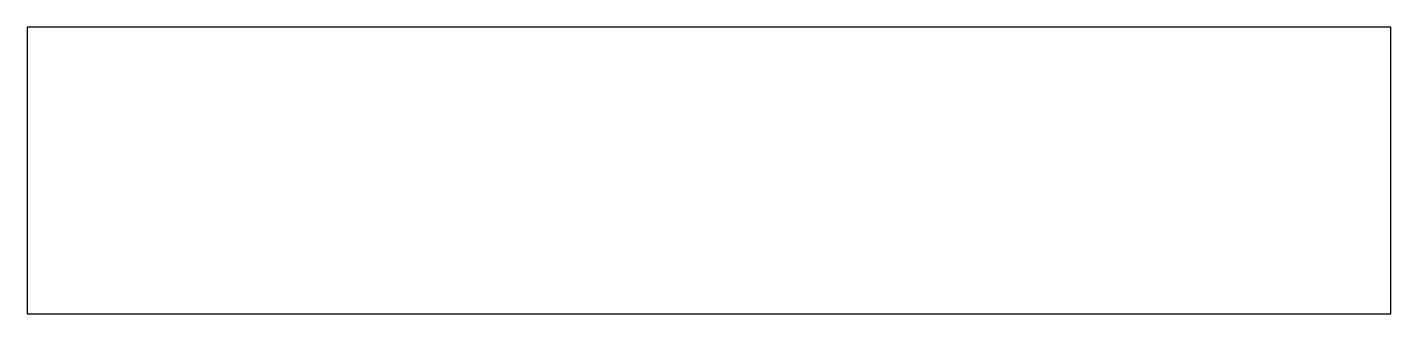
# Model space of a CAD drawing. Header units: millimetres. Extents: x -1271 to -796, y 275 to 375.
import ezdxf

# ---------------------------------------------------------------- set-up
doc = ezdxf.new("R2010")
doc.units = ezdxf.units.MM

msp = doc.modelspace()

# ---------------------------------------------------------------- linework, layer by layer
at = {"layer": 'OuterContour'}
msp.add_lwpolyline([(-1271.24, 374.55), (-1271.24, 274.55), (-795.74, 274.55), (-795.74, 374.55)], close=True, dxfattribs=at)

doc.saveas('drawing.dxf')
